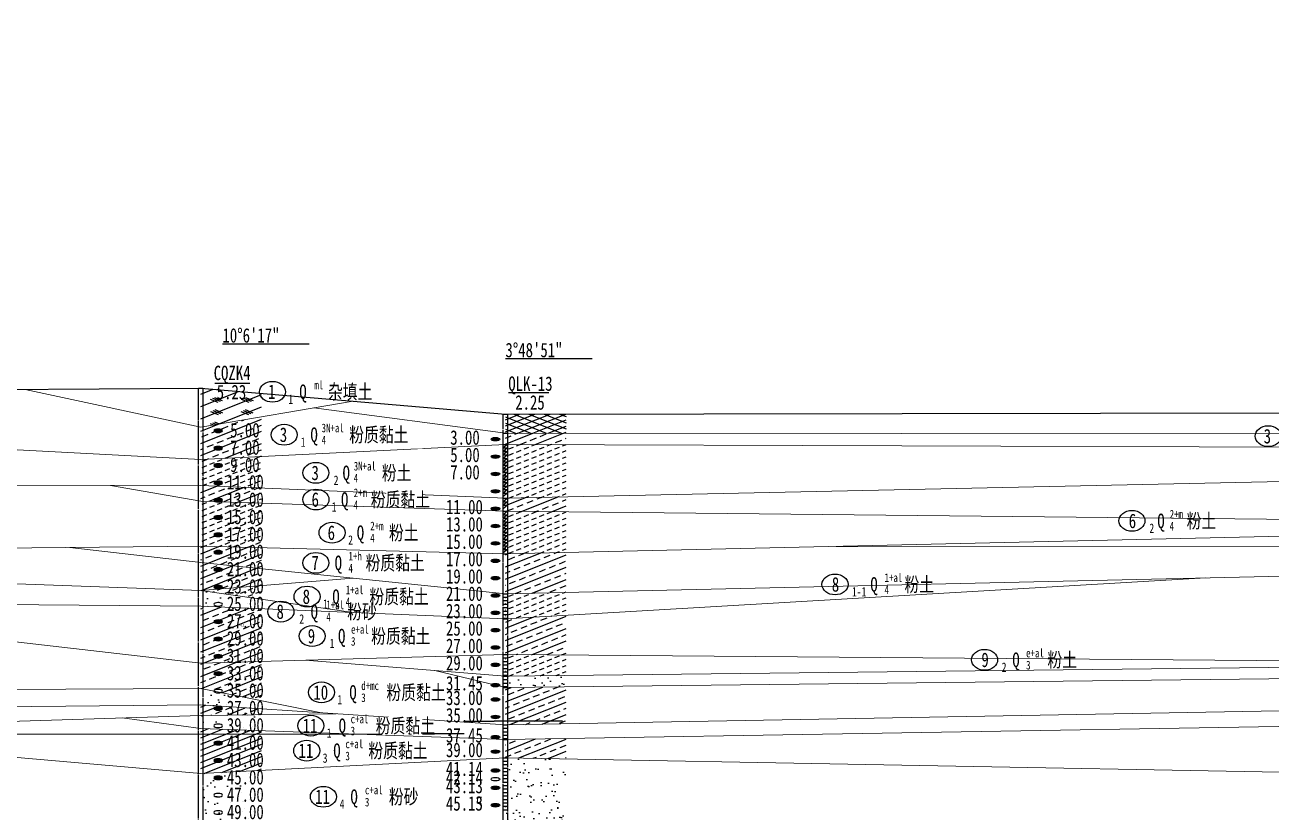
# Model space of a CAD drawing. Header units: millimetres. Extents: x 946 to 3601, y 223 to 2569.
# Drawn here: x 1542.5 to 1686.1, y 289.8 to 380.6 of the extents above; entities that cross this region are included whole.
import ezdxf

# ---------------------------------------------------------------- set-up
doc = ezdxf.new("R2010")
doc.units = ezdxf.units.MM
doc.linetypes.add('sx', pattern=[10, 5, 0, 5, 0])
for name, color, linetype in [('dz-temp', 4, 'Continuous'), ('GiCAD_PouMian', 7, 'Continuous'), ('GICAD_QUYANG', 7, 'Continuous'), ('地形线', 7, 'Continuous'), ('地质-地层符号', 3, 'Continuous'), ('地质-地面线', 7, 'Continuous'), ('地质-填充花纹', 8, 'Continuous'), ('地质-标贯', 7, 'Continuous'), ('地质-钻孔', 7, 'Continuous')]:
    doc.layers.add(name, color=color, linetype=linetype)
doc.layers.add('地质-地层线', color=7, linetype='Continuous', lineweight=15)
doc.styles.add('地层编号', font='', dxfattribs={"width": 0.7, "height": 3})
doc.styles.add('岩土名称', font='', dxfattribs={"width": 0.7, "height": 3})
doc.styles.add('时代', font='', dxfattribs={"width": 0.7, "height": 3})
doc.styles.add('标贯动探', font='', dxfattribs={"width": 0.7, "height": 1.5})
doc.styles.get('地层编号').set_extended_font_data('仿宋_GB2312')
doc.styles.get('岩土名称').set_extended_font_data('仿宋_GB2312')
doc.styles.get('时代').set_extended_font_data('仿宋_GB2312')
doc.styles.get('标贯动探').set_extended_font_data('仿宋_GB2312')
pattern_1 = [(17.062863, (207.05897, -62.8771), (2.79036967, 1.24889985), [-5.9751498, 0, -4.4813624, 0, -4.4813624, 0]), (3.01447, (207.059, -62.8771), (7.2145321, 1.8094251), [-2.978456, 0, -7.7439854, 0, -1.7870735, 0]), (345.96657, (201.6935, -62.8771), (11.0733864, -1.5019982), [-1.573447, 0, -6.293788, 0, -7.3427527, 0]), (17.06286, (207.059, -62.877), (-2.941879, 3.021541), [-3.983433, 0, -4.979292, 0, -4.481362, 0]), (3.01447, (207.059, -62.877), (4.858372, 4.093388), [-3.574147, 0, -5.361221, 0, -1.787074, 0]), (345.7037, (201.6935, -62.877), (5.2409553, 1.250378), [-2.088827, 0, -6.788688, 0, -10.444135, 0]), (339.87047, (201.6935, -62.877), (6.9800505, 1.196567), [-0.942291, 0, -3.769163, 0, -3.769163, 0]), (17.06286, (207.059, -62.8771), (6.5425438, 3.7545058), [-1.4937875, 0, -1.4937875, 0, -4.4813624, 0]), (3.01447, (207.059, -62.877), (2.716851, 3.980613), [-3.574147, 0, -7.743985, 0, -1.787074, 0]), (345.7037, (201.6935, -62.877), (15.682466, 1.374167), [-6.266481, 0, -2.611034, 0, -2.611034, 0]), (339.8705, (201.6935, -62.877), (230427.237503, -84451.983463), [-1.187286, 0, -9.894053, 0, -0.94229, 0])]
pattern_2 = [(21.80141, (207.059, -62.8771), (-1.7677652, 0.7071061), []), (21.80141, (208.809, -62.8771), (-1.7677652, 0.7071061), [0.7615765, -0.4759851])]
pattern_3 = [(21.80141, (207.059, -62.8771), (-0.88388348, 0.3535534), [0.571183, -0.38078866])]

# ---------------------------------------------------------------- blocks, each defined once
blk = doc.blocks.new('WipeoutBlock')
at = {"color": 7}
blk.add_wipeout([(0, 0), (0, 1), (1, 1), (1, 0)], dxfattribs=at)
blk = doc.blocks.new('gkqy_yuan.dwg不标1')
at = {"layer": 'GiCAD_PouMian'}
h = blk.add_hatch(color=7, dxfattribs=at)
edge = h.paths.add_edge_path()
edge.add_arc((0, 0), 1, 0, 360)
at = {"layer": 'GICAD_QUYANG', "color": 7}
blk.add_circle((0, 0), 1, dxfattribs=at)
blk = doc.blocks.new('gkqy_rao.dwg不标1')
at = {"layer": 'GICAD_QUYANG', "color": 7}
blk.add_circle((0, 0), 1, dxfattribs=at)

msp = doc.modelspace()

# ---------------------------------------------------------------- hatches: boundary and pattern name
for points in [[(1573.13, 343.75), (1573.13, 343.86), (1575.33, 343.75)], [(1605.73, 342.06), (1605.73, 342.17), (1607.94, 342.06)]]:
    msp.add_hatch(color=7).paths.add_polyline_path(points)
at = {"layer": '地质-填充花纹', "linetype": 'Continuous'}
h = msp.add_hatch(dxfattribs=at)
h.set_pattern_fill('GKZTT', color=256, scale=0.25, style=0, pattern_type=2)
h.set_pattern_definition([(21.80141, (207.059, -62.8771), (-1.767767, 0.7071068), []), (158.1986, (207.684, -62.977), (-3.535534, -1.4142136), [0.9519716, -2.855915]), (158.1986, (207.434, -63.077), (-3.535534, -1.4142136), [0.9519716, -2.855915]), (158.1986, (207.184, -63.177), (-3.535534, -1.4142136), [0.9519716, -2.855915]), (158.1986, (211.184, -62.977), (-3.535534, -1.4142136), [0.9519716, -2.855915]), (158.1986, (210.934, -63.077), (-3.535534, -1.4142136), [0.9519716, -2.855915]), (158.1986, (210.684, -63.177), (-3.535534, -1.4142136), [0.9519716, -2.855915])])
h.paths.add_polyline_path([(1569.79, 338.1), (1569.79, 335.39), (1562.79, 334.19), (1562.79, 338.69)])
h = msp.add_hatch(dxfattribs=at)
h.set_pattern_fill('GLYNT', color=256, scale=0.25, style=0, pattern_type=2)
h.set_pattern_definition(pattern_2)
h.paths.add_polyline_path([(1569.79, 330.83), (1562.79, 330.49), (1562.79, 334.19), (1569.79, 335.39)])
h = msp.add_hatch(dxfattribs=at)
h.set_pattern_fill('GKSTT', color=256, scale=0.25, style=0, pattern_type=2)
h.set_pattern_definition([(21.80141, (207.059, -62.8771), (-0.88388348, 0.3535534), []), (158.19859, (207.059, -62.8771), (-0.88388348, -0.3535534), [])])
h.paths.add_polyline_path([(1604.89, 333.5), (1597.89, 333.51), (1597.89, 335.71), (1604.89, 335.72)])
h = msp.add_hatch(dxfattribs=at)
h.set_pattern_fill('GLYNT', color=256, scale=0.25, style=0, pattern_type=2)
h.set_pattern_definition(pattern_2)
h.paths.add_polyline_path([(1604.89, 333.5), (1604.89, 332.18), (1597.89, 332.21), (1597.89, 333.51)])
h = msp.add_hatch(dxfattribs=at)
h.set_pattern_fill('GKFT', color=256, scale=0.25, style=0, pattern_type=2)
h.set_pattern_definition(pattern_3)
h.paths.add_polyline_path([(1604.89, 332.18), (1604.89, 326.16), (1597.89, 326.01), (1597.89, 332.21)])
h = msp.add_hatch(dxfattribs=at)
h.set_pattern_fill('GKFT', color=256, scale=0.25, style=0, pattern_type=2)
h.set_pattern_definition(pattern_3)
h.paths.add_polyline_path([(1569.79, 327.2), (1562.79, 327.49), (1562.79, 330.49), (1569.79, 330.83)])
h = msp.add_hatch(dxfattribs=at)
h.set_pattern_fill('GLYNT', color=256, scale=0.25, style=0, pattern_type=2)
h.set_pattern_definition(pattern_2)
h.paths.add_polyline_path([(1569.79, 327.2), (1569.79, 325.46), (1562.79, 325.69), (1562.79, 327.49)])
h = msp.add_hatch(dxfattribs=at)
h.set_pattern_fill('GLYNT', color=256, scale=0.25, style=0, pattern_type=2)
h.set_pattern_definition(pattern_2)
h.paths.add_polyline_path([(1604.89, 324.44), (1597.89, 324.51), (1597.89, 326.01), (1604.89, 326.16)])
h = msp.add_hatch(dxfattribs=at)
h.set_pattern_fill('GKFT', color=256, scale=0.25, style=0, pattern_type=2)
h.set_pattern_definition(pattern_3)
h.paths.add_polyline_path([(1569.79, 325.46), (1569.79, 320.32), (1562.79, 320.49), (1562.79, 325.69)])
h = msp.add_hatch(dxfattribs=at)
h.set_pattern_fill('GKFT', color=256, scale=0.25, style=0, pattern_type=2)
h.set_pattern_definition(pattern_3)
h.paths.add_polyline_path([(1604.89, 324.44), (1604.89, 319.77), (1597.89, 319.61), (1597.89, 324.51)])
h = msp.add_hatch(dxfattribs=at)
h.set_pattern_fill('GLYNT', color=256, scale=0.25, style=0, pattern_type=2)
h.set_pattern_definition(pattern_2)
h.paths.add_polyline_path([(1569.79, 320.32), (1569.79, 317.88), (1562.79, 318.59), (1562.79, 320.49)])
h = msp.add_hatch(dxfattribs=at)
h.set_pattern_fill('GLYNT', color=256, scale=0.25, style=0, pattern_type=2)
h.set_pattern_definition(pattern_2)
h.paths.add_polyline_path([(1604.89, 315.17), (1597.89, 315.01), (1597.89, 319.61), (1604.89, 319.77)])
h = msp.add_hatch(dxfattribs=at)
h.set_pattern_fill('GLYNT', color=256, scale=0.25, style=0, pattern_type=2)
h.set_pattern_definition(pattern_2)
h.paths.add_polyline_path([(1569.79, 317.88), (1569.79, 315.95), (1562.79, 315.39), (1562.79, 318.59)])
h = msp.add_hatch(dxfattribs=at)
h.set_pattern_fill('GKFT', color=256, scale=0.25, style=0, pattern_type=2)
h.set_pattern_definition(pattern_3)
h.paths.add_polyline_path([(1569.79, 314.38), (1562.79, 315.39), (1569.79, 315.95)])
h = msp.add_hatch(dxfattribs=at)
h.set_pattern_fill('GLXS', color=256, scale=0.25, style=0, pattern_type=2)
h.set_pattern_definition(pattern_1)
h.paths.add_polyline_path([(1569.79, 314.38), (1569.79, 313.3), (1562.79, 313.59), (1562.79, 315.39)])
h = msp.add_hatch(dxfattribs=at)
h.set_pattern_fill('GKFT', color=256, scale=0.25, style=0, pattern_type=2)
h.set_pattern_definition(pattern_3)
h.paths.add_polyline_path([(1604.89, 312.52), (1597.89, 312.11), (1597.89, 315.01), (1604.89, 315.17)])
h = msp.add_hatch(dxfattribs=at)
h.set_pattern_fill('GLYNT', color=256, scale=0.25, style=0, pattern_type=2)
h.set_pattern_definition(pattern_2)
h.paths.add_polyline_path([(1569.79, 313.3), (1569.79, 307.2), (1562.79, 306.99), (1562.79, 313.59)])
h = msp.add_hatch(dxfattribs=at)
h.set_pattern_fill('GLYNT', color=256, scale=0.25, style=0, pattern_type=2)
h.set_pattern_definition(pattern_2)
h.paths.add_polyline_path([(1604.89, 307.95), (1597.89, 308.01), (1597.89, 312.11), (1604.89, 312.52)])
h = msp.add_hatch(dxfattribs=at)
h.set_pattern_fill('GKFT', color=256, scale=0.25, style=0, pattern_type=2)
h.set_pattern_definition(pattern_3)
h.paths.add_polyline_path([(1604.89, 307.95), (1604.89, 305.59), (1597.89, 305.51), (1597.89, 308.01)])
h = msp.add_hatch(dxfattribs=at)
h.set_pattern_fill('GLYNT', color=256, scale=0.25, style=0, pattern_type=2)
h.set_pattern_definition(pattern_2)
h.paths.add_polyline_path([(1569.79, 302.68), (1562.79, 304.09), (1562.79, 306.99), (1569.79, 307.2)])
h = msp.add_hatch(dxfattribs=at)
h.set_pattern_fill('GLXS', color=256, scale=0.25, style=0, pattern_type=2)
h.set_pattern_definition(pattern_1)
h.paths.add_polyline_path([(1604.89, 304.29), (1597.89, 304.21), (1597.89, 305.51), (1604.89, 305.59)])
h = msp.add_hatch(dxfattribs=at)
h.set_pattern_fill('GLXS', color=256, scale=0.25, style=0, pattern_type=2)
h.set_pattern_definition(pattern_1)
h.paths.add_polyline_path([(1569.79, 302.68), (1569.79, 301.74), (1562.79, 302.19), (1562.79, 304.09)])
h = msp.add_hatch(dxfattribs=at)
h.set_pattern_fill('GLYNT', color=256, scale=0.25, style=0, pattern_type=2)
h.set_pattern_definition(pattern_2)
h.paths.add_polyline_path([(1604.89, 300.03), (1597.89, 299.91), (1597.89, 304.21), (1604.89, 304.29)])
h = msp.add_hatch(dxfattribs=at)
h.set_pattern_fill('GLYNT', color=256, scale=0.25, style=0, pattern_type=2)
h.set_pattern_definition(pattern_2)
h.paths.add_polyline_path([(1569.79, 301.74), (1569.79, 301.08), (1562.79, 300.99), (1562.79, 302.19)])
h = msp.add_hatch(dxfattribs=at)
h.set_pattern_fill('GLXS', color=256, scale=0.25, style=0, pattern_type=2)
h.set_pattern_definition(pattern_1)
h.paths.add_polyline_path([(1569.79, 299.24), (1562.79, 299.49), (1562.79, 300.99), (1569.79, 301.08)])
h = msp.add_hatch(dxfattribs=at)
h.set_pattern_fill('GKNXT', color=256, scale=0.25, style=0, pattern_type=2)
h.set_pattern_definition([(21.80141, (207.059, -62.8771), (-0.88388348, 0.3535534), [])])
h.paths.add_polyline_path([(1569.79, 299.24), (1569.79, 294.65), (1562.79, 294.29), (1562.79, 299.49)])
h = msp.add_hatch(dxfattribs=at)
h.set_pattern_fill('GLYNT', color=256, scale=0.25, style=0, pattern_type=2)
h.set_pattern_definition(pattern_2)
h.paths.add_polyline_path([(1604.89, 295.98), (1597.89, 296.11), (1597.89, 298.21), (1604.89, 298.33)])
h = msp.add_hatch(dxfattribs=at)
h.set_pattern_fill('GLXS', color=256, scale=0.25, style=0, pattern_type=2)
h.set_pattern_definition(pattern_1)
h.paths.add_polyline_path([(1604.89, 295.98), (1604.89, 288.03), (1597.89, 288.01), (1597.89, 296.11)])
h = msp.add_hatch(dxfattribs=at)
h.set_pattern_fill('GLXS', color=256, scale=0.25, style=0, pattern_type=2)
h.set_pattern_definition(pattern_1)
h.paths.add_polyline_path([(1569.79, 287.92), (1562.79, 287.89), (1562.79, 294.29), (1569.79, 294.65)])

# ---------------------------------------------------------------- linework, layer by layer
at = {"layer": 'dz-temp', "color": 7, "linetype": 'Continuous'}
for p, q in [((1593.15, 300.31), (1596.6, 300.34)), ((1394.9, 298.59), (1589.7, 298.88))]:
    msp.add_line(p, q, dxfattribs=at)
at = {"layer": 'dz-temp', "color": 7}
for p, q in [((1604.45, 300.34), (1596.6, 300.34)), ((1593.15, 298.88), (1589.7, 298.88))]:
    msp.add_line(p, q, dxfattribs=at)
at = {"layer": '地形线', "color": 7}
for p, q in [((1575.28, 343.75), (1565.28, 343.75)), ((1607.89, 342.06), (1597.89, 342.06))]:
    msp.add_line(p, q, dxfattribs=at)
at = {"layer": '地质-地层符号', "color": 7, "linetype": 'Continuous'}
for centre in [(1571.05, 338.28), (1572.4, 333.33), (1685.79, 333.17), (1576.05, 328.94), (1576.06, 325.86), (1670.09, 323.41), (1577.91, 322.04), (1576.05, 318.56), (1635.87, 316.08), (1575.03, 314.68), (1572.02, 312.95), (1575.62, 310.13), (1653.11, 307.39), (1576.7, 303.64), (1575.47, 299.8), (1574.99, 296.92), (1576.91, 291.61)]:
    msp.add_ellipse(centre, major_axis=(-1.5, 0), ratio=0.8, dxfattribs=at)
at = {"layer": '地质-地层线', "color": 7}
for p, q in [((1542.54, 338.55), (1562.79, 334.19)), ((1562.79, 334.19), (1580.34, 337.2)), ((1575.83, 336.43), (1597.89, 333.51)), ((1597.89, 333.51), (1792.69, 333.31)), ((1522.29, 332.61), (1562.79, 330.49)), ((1562.79, 330.49), (1597.89, 332.21)), ((1597.89, 332.21), (1792.69, 331.51)), ((1597.89, 326.01), (1792.69, 330.21)), ((1522.29, 327.51), (1562.79, 327.49)), ((1552.37, 327.5), (1562.79, 325.69)), ((1562.79, 327.49), (1597.89, 326.01)), ((1562.79, 325.69), (1597.89, 324.51)), ((1597.89, 324.51), (1747.03, 322.98)), ((1597.89, 319.61), (1792.69, 324.01)), ((1522.29, 320.11), (1562.79, 320.49)), ((1547.7, 320.35), (1562.79, 318.59)), ((1562.79, 320.49), (1597.89, 319.61)), ((1636, 320.47), (1792.69, 320.31)), ((1597.89, 315.01), (1792.69, 319.41)), ((1562.79, 318.59), (1597.89, 315.01)), ((1522.29, 316.81), (1562.79, 315.39)), ((1562.79, 315.39), (1580.34, 316.8)), ((1597.89, 312.11), (1678.59, 316.83)), ((1562.79, 315.39), (1580.34, 312.85)), ((1522.29, 313.91), (1562.79, 313.59)), ((1562.79, 313.59), (1597.89, 312.11)), ((1522.29, 311.71), (1562.79, 306.99)), ((1562.79, 306.99), (1597.89, 308.01)), ((1574.8, 307.34), (1597.89, 305.51)), ((1597.89, 308.01), (1792.69, 306.41)), ((1589.74, 306.15), (1597.89, 304.21)), ((1597.89, 305.51), (1726.05, 306.95)), ((1597.89, 304.21), (1792.69, 306.41)), ((1522.29, 303.91), (1562.79, 304.09)), ((1562.79, 304.09), (1576.68, 301.29)), ((1597.89, 299.91), (1792.69, 303.41)), ((1522.29, 301.81), (1562.79, 302.19)), ((1562.79, 302.19), (1597.89, 299.91)), ((1522.29, 299.71), (1562.79, 300.99)), ((1553.72, 300.71), (1562.79, 299.49)), ((1562.79, 300.99), (1578.39, 301.18)), ((1597.89, 298.21), (1792.69, 301.51)), ((1562.79, 299.49), (1597.89, 298.21)), ((1522.29, 297.81), (1562.79, 294.29)), ((1562.79, 294.29), (1597.89, 296.11)), ((1597.89, 296.11), (1792.69, 292.51))]:
    msp.add_line(p, q, dxfattribs=at)
at = {"layer": '地质-地面线', "color": 7, "linetype": 'Continuous'}
for p, q in [((1522.29, 338.41), (1562.79, 338.69)), ((1597.89, 335.71), (1792.69, 336.01))]:
    msp.add_line(p, q, dxfattribs=at)
at = {"layer": '地质-钻孔', "color": 7, "linetype": 'Continuous'}
for p, q in [((1564.41, 339.27), (1568.43, 339.27)), ((1598.25, 338.19), (1602.88, 338.19)), ((1597.64, 335.71), (1598.14, 335.71)), ((1597.64, 333.51), (1598.14, 333.51)), ((1597.64, 333.51), (1598.14, 333.51)), ((1597.64, 332.21), (1598.14, 332.21)), ((1597.64, 332.21), (1598.14, 332.21)), ((1597.64, 332.21), (1598.14, 332.21)), ((1598.14, 332.21), (1597.64, 331.81)), ((1597.64, 331.81), (1598.14, 331.81)), ((1598.14, 331.81), (1597.64, 331.41)), ((1598.14, 332.21), (1598.14, 332.21)), ((1598.14, 331.81), (1598.14, 331.81)), ((1597.64, 331.41), (1598.14, 331.41)), ((1598.14, 331.41), (1597.64, 331.01)), ((1597.64, 331.01), (1598.14, 331.01)), ((1598.14, 331.01), (1597.64, 330.61)), ((1597.64, 330.61), (1598.14, 330.61)), ((1598.14, 330.61), (1597.64, 330.21)), ((1598.14, 331.41), (1598.14, 331.41)), ((1598.14, 331.01), (1598.14, 331.01)), ((1598.14, 330.61), (1598.14, 330.61)), ((1597.64, 330.21), (1598.14, 330.21)), ((1598.14, 330.21), (1597.64, 329.81)), ((1597.64, 329.81), (1598.14, 329.81)), ((1598.14, 329.81), (1597.64, 329.41)), ((1597.64, 329.41), (1598.14, 329.41)), ((1598.14, 329.41), (1597.64, 329.01)), ((1597.64, 329.01), (1598.14, 329.01)), ((1598.14, 329.01), (1597.64, 328.61)), ((1598.14, 330.21), (1598.14, 330.21)), ((1598.14, 329.81), (1598.14, 329.81)), ((1598.14, 329.41), (1598.14, 329.41)), ((1598.14, 329.01), (1598.14, 329.01)), ((1597.64, 328.61), (1598.14, 328.61)), ((1598.14, 328.61), (1597.64, 328.21)), ((1597.64, 328.21), (1598.14, 328.21)), ((1598.14, 328.21), (1597.64, 327.81)), ((1597.64, 327.81), (1598.14, 327.81)), ((1598.14, 327.81), (1597.64, 327.41)), ((1598.14, 328.61), (1598.14, 328.61)), ((1598.14, 328.21), (1598.14, 328.21)), ((1598.14, 327.81), (1598.14, 327.81)), ((1597.64, 327.41), (1598.14, 327.41)), ((1598.14, 327.41), (1597.64, 327.01)), ((1597.64, 327.01), (1598.14, 327.01)), ((1598.14, 327.01), (1597.64, 326.61)), ((1597.64, 326.61), (1598.14, 326.61)), ((1598.14, 326.61), (1597.64, 326.21)), ((1597.64, 326.01), (1598.14, 326.01)), ((1597.64, 326.01), (1598.14, 326.01)), ((1598.14, 326.01), (1597.64, 325.61)), ((1597.64, 326.01), (1598.14, 326.01)), ((1598.14, 327.41), (1598.14, 327.41)), ((1598.14, 327.01), (1598.14, 327.01)), ((1598.14, 326.61), (1598.14, 326.61)), ((1598.14, 326.01), (1598.14, 326.01)), ((1597.64, 325.61), (1598.14, 325.61)), ((1598.14, 325.61), (1597.64, 325.21)), ((1597.64, 325.21), (1598.14, 325.21)), ((1598.14, 325.21), (1597.64, 324.81)), ((1598.14, 325.61), (1598.14, 325.61)), ((1598.14, 325.21), (1598.14, 325.21)), ((1597.64, 324.51), (1598.14, 324.51)), ((1597.64, 324.51), (1598.14, 324.51)), ((1597.64, 324.51), (1598.14, 324.51)), ((1598.14, 324.51), (1597.64, 324.11)), ((1597.64, 324.11), (1598.14, 324.11)), ((1598.14, 324.11), (1597.64, 323.71)), ((1597.64, 323.71), (1598.14, 323.71)), ((1598.14, 323.71), (1597.64, 323.31)), ((1597.64, 323.31), (1598.14, 323.31)), ((1598.14, 323.31), (1597.64, 322.91)), ((1598.14, 324.51), (1598.14, 324.51)), ((1598.14, 324.11), (1598.14, 324.11)), ((1598.14, 323.71), (1598.14, 323.71)), ((1598.14, 323.31), (1598.14, 323.31)), ((1597.64, 322.91), (1598.14, 322.91)), ((1598.14, 322.91), (1597.64, 322.51)), ((1597.64, 322.51), (1598.14, 322.51)), ((1598.14, 322.51), (1597.64, 322.11)), ((1597.64, 322.11), (1598.14, 322.11)), ((1598.14, 322.91), (1598.14, 322.91)), ((1598.14, 322.51), (1598.14, 322.51)), ((1598.14, 322.11), (1598.14, 322.11)), ((1597.64, 319.61), (1598.14, 319.61)), ((1597.64, 319.61), (1598.14, 319.61)), ((1597.64, 315.01), (1598.14, 315.01)), ((1597.64, 315.01), (1598.14, 315.01)), ((1597.64, 315.01), (1598.14, 315.01)), ((1597.64, 314.61), (1598.14, 314.61)), ((1597.64, 314.21), (1598.14, 314.21)), ((1597.64, 313.81), (1598.14, 313.81)), ((1597.64, 313.41), (1598.14, 313.41)), ((1597.64, 313.01), (1598.14, 313.01)), ((1597.64, 312.61), (1598.14, 312.61)), ((1597.64, 312.21), (1598.14, 312.21)), ((1597.64, 312.11), (1598.14, 312.11)), ((1597.64, 312.11), (1598.14, 312.11)), ((1597.64, 306.41), (1598.14, 306.41)), ((1597.64, 306.01), (1598.14, 306.01)), ((1597.64, 305.61), (1598.14, 305.61)), ((1597.64, 305.51), (1598.14, 305.51)), ((1597.64, 305.51), (1598.14, 305.51)), ((1597.64, 305.51), (1598.14, 305.51)), ((1597.64, 305.11), (1598.14, 305.11)), ((1597.64, 304.71), (1598.14, 304.71)), ((1597.64, 304.31), (1598.14, 304.31)), ((1597.64, 304.21), (1598.14, 304.21)), ((1597.64, 304.21), (1598.14, 304.21)), ((1597.64, 299.91), (1598.14, 299.91)), ((1597.64, 299.91), (1598.14, 299.91)), ((1597.64, 299.91), (1598.14, 299.91)), ((1597.64, 299.51), (1598.14, 299.51)), ((1597.64, 299.11), (1598.14, 299.11)), ((1597.64, 298.71), (1598.14, 298.71)), ((1597.64, 298.31), (1598.14, 298.31)), ((1597.64, 298.21), (1598.14, 298.21)), ((1597.64, 298.21), (1598.14, 298.21)), ((1597.64, 296.11), (1598.14, 296.11)), ((1597.64, 296.11), (1598.14, 296.11)), ((1597.64, 296.11), (1598.14, 296.11)), ((1597.64, 295.71), (1598.14, 295.71)), ((1597.64, 295.31), (1598.14, 295.31)), ((1597.64, 294.91), (1598.14, 294.91)), ((1597.64, 294.51), (1598.14, 294.51)), ((1597.64, 294.11), (1598.14, 294.11)), ((1597.64, 293.71), (1598.14, 293.71)), ((1597.64, 293.31), (1598.14, 293.31)), ((1597.64, 292.91), (1598.14, 292.91)), ((1597.64, 292.51), (1598.14, 292.51)), ((1597.64, 292.11), (1598.14, 292.11)), ((1597.64, 291.71), (1598.14, 291.71)), ((1597.64, 291.31), (1598.14, 291.31)), ((1597.64, 290.91), (1598.14, 290.91)), ((1597.64, 290.51), (1598.14, 290.51)), ((1597.64, 290.11), (1598.14, 290.11))]:
    msp.add_line(p, q, dxfattribs=at)
at = {"layer": '地质-钻孔', "color": 7, "linetype": 'sx'}
for p, q in [((1562.54, 338.69), (1563.04, 338.69)), ((1562.54, 268.69), (1562.54, 338.69)), ((1563.04, 338.69), (1563.04, 268.69)), ((1597.64, 335.71), (1598.14, 335.71))]:
    msp.add_line(p, q, dxfattribs=at)

# ---------------------------------------------------------------- block references
at = {"linetype": 'Continuous'}
for p, xscale, yscale in [((1542.6, 379.64), 2.421340504414457, 0.9184864864864996), ((1594.06, 364.39), 1.289729711171685, 0.3654054054053904), ((1584.18, 363.74), 2.621621580381725, 0.4605405405405509), ((1597.83, 363.95), 3.227026975477156, 0.5556756756756659), ((1606.78, 363.85), 2.621621580381725, 0.4605405405405509), ((1584.18, 361.74), 2.621621580381725, 0.4605405405405509), ((1594.06, 362.39), 1.289729711171685, 0.3654054054053904), ((1600.96, 362.85), 1.289729711171685, 0.3654054054053904), ((1606.78, 361.85), 2.621621580381725, 0.4605405405405509), ((1594.06, 360.39), 1.289729711171685, 0.3589189189189074), ((1600.96, 360.85), 1.289729711171685, 0.3654054054053904), ((1584.18, 359.74), 2.621621580381725, 0.4605405405405509), ((1600.96, 358.85), 1.289729711171685, 0.3654054054053904), ((1606.78, 359.85), 2.621621580381725, 0.4605405405405509), ((1584.18, 357.74), 2.621621580381725, 0.4605405405405509), ((1594.06, 358.39), 1.289729711171685, 0.3654054054053904), ((1606.78, 357.85), 2.621621580381725, 0.4605405405405509), ((1584.18, 355.74), 2.621621580381725, 0.4605405405405509), ((1594.06, 356.39), 1.289729711171685, 0.3654054054053904), ((1600.96, 356.85), 1.289729711171685, 0.3654054054053904), ((1594.06, 354.39), 1.289729711171685, 0.3654054054053904), ((1600.96, 354.85), 1.289729711171685, 0.3589189189189074), ((1606.78, 355.45), 2.621621580381725, 0.4518918918918917), ((1584.18, 353.74), 2.621621580381725, 0.4605405405405509), ((1596.55, 353.2), 1.064864864864785, 0.544864864864876), ((1600.96, 353.05), 1.289729711171685, 0.3654054054053904), ((1606.78, 353.85), 2.621621580381725, 0.4605405405405509), ((1594.06, 352.39), 1.289729711171685, 0.3654054054053904), ((1606.78, 351.85), 2.621621580381725, 0.4605405405405509), ((1594.06, 350.39), 1.289729711171685, 0.3654054054053904), ((1600.96, 350.85), 1.289729711171685, 0.3654054054053904), ((1584.18, 349.74), 2.621621580381725, 0.4605405405405509), ((1600.96, 348.85), 1.289729711171685, 0.3589189189189074), ((1606.78, 349.45), 2.621621580381725, 0.4518918918918917), ((1584.18, 347.74), 2.621621580381725, 0.4605405405405509), ((1594.06, 348.39), 1.289729711171685, 0.3589189189189074), ((1606.78, 347.45), 2.621621580381725, 0.4605405405405509), ((1584.18, 345.74), 2.621621580381725, 0.4605405405405509), ((1594.06, 346.39), 1.289729711171685, 0.3654054054053904), ((1600.96, 346.85), 1.289729711171685, 0.3654054054053904), ((1606.78, 345.85), 2.621621580381725, 0.4605405405405509), ((1591.08, 344.8), 2.621621580381725, 0.4518918918918917), ((1584.18, 343.74), 2.621621580381725, 0.4605405405405509), ((1606.78, 343.45), 2.621621580381725, 0.4518918918918917), ((1587.1, 341.74, 0), 1.200000009999894, 0.4800000039999577), ((1594.06, 342.39), 1.289729711171685, 0.3589189189189074), ((1600.96, 340.9), 1.289729711171685, 0.3654054054053904), ((1584.18, 322.34), 2.621621580381725, 0.4605405405405509), ((1584.18, 310.34), 2.621621580381725, 0.4605405405405509)]:
    msp.add_blockref('WipeoutBlock', p, dxfattribs=dict(at, xscale=xscale, yscale=yscale))
at = {"color": 7, "linetype": 'Continuous', "yscale": 0.2}
for name, p, xscale in [('gkqy_yuan.dwg不标1', (1564.79, 333.79), -0.4999999999999998), ('gkqy_yuan.dwg不标1', (1564.79, 331.79), -0.4999999999999998), ('gkqy_yuan.dwg不标1', (1596.73, 332.81), 0.5), ('gkqy_yuan.dwg不标1', (1596.73, 332.81), 0.5), ('gkqy_yuan.dwg不标1', (1596.73, 330.81), 0.5), ('gkqy_yuan.dwg不标1', (1596.73, 330.81), 0.5), ('gkqy_yuan.dwg不标1', (1564.79, 329.79), -0.4999999999999998), ('gkqy_yuan.dwg不标1', (1596.73, 328.81), 0.5), ('gkqy_yuan.dwg不标1', (1596.73, 328.81), 0.5), ('gkqy_yuan.dwg不标1', (1564.79, 327.79), -0.4999999999999998), ('gkqy_yuan.dwg不标1', (1564.79, 325.79), -0.4999999999999998), ('gkqy_yuan.dwg不标1', (1596.73, 326.81), 0.5), ('gkqy_yuan.dwg不标1', (1596.73, 326.81), 0.5), ('gkqy_yuan.dwg不标1', (1596.73, 324.81), 0.5), ('gkqy_yuan.dwg不标1', (1596.73, 324.81), 0.5), ('gkqy_yuan.dwg不标1', (1564.79, 323.79), -0.4999999999999998), ('gkqy_yuan.dwg不标1', (1564.79, 321.79), -0.4999999999999998), ('gkqy_yuan.dwg不标1', (1596.73, 322.81), 0.5), ('gkqy_yuan.dwg不标1', (1596.73, 322.81), 0.5), ('gkqy_yuan.dwg不标1', (1564.79, 319.79), -0.4999999999999998), ('gkqy_yuan.dwg不标1', (1596.73, 318.81), 0.5), ('gkqy_yuan.dwg不标1', (1596.73, 318.81), 0.5), ('gkqy_yuan.dwg不标1', (1564.79, 317.79), -0.4999999999999998), ('gkqy_yuan.dwg不标1', (1564.79, 315.79), -0.4999999999999998), ('gkqy_yuan.dwg不标1', (1596.73, 316.81), 0.5), ('gkqy_yuan.dwg不标1', (1596.73, 316.81), 0.5), ('gkqy_yuan.dwg不标1', (1596.73, 314.81), 0.5), ('gkqy_rao.dwg不标1', (1564.79, 313.79), -0.4999999999999998), ('gkqy_yuan.dwg不标1', (1564.79, 311.79), -0.4999999999999998), ('gkqy_yuan.dwg不标1', (1596.73, 312.81), 0.5), ('gkqy_yuan.dwg不标1', (1596.73, 310.81), 0.5), ('gkqy_yuan.dwg不标1', (1564.79, 309.79), -0.4999999999999998), ('gkqy_yuan.dwg不标1', (1596.73, 308.81), 0.5), ('gkqy_yuan.dwg不标1', (1564.79, 307.79), -0.4999999999999998), ('gkqy_yuan.dwg不标1', (1564.79, 305.79), -0.4999999999999998), ('gkqy_yuan.dwg不标1', (1596.73, 304.48), 0.5), ('gkqy_rao.dwg不标1', (1596.73, 304.48), 0.5), ('gkqy_rao.dwg不标1', (1564.79, 303.79), -0.4999999999999998), ('gkqy_yuan.dwg不标1', (1596.73, 302.81), 0.5), ('gkqy_yuan.dwg不标1', (1564.79, 301.79), -0.4999999999999998), ('gkqy_yuan.dwg不标1', (1596.73, 300.81), 0.5), ('gkqy_rao.dwg不标1', (1564.79, 299.79), -0.4999999999999998), ('gkqy_yuan.dwg不标1', (1564.79, 297.79), -0.4999999999999998), ('gkqy_rao.dwg不标1', (1596.73, 298.48), 0.5), ('gkqy_yuan.dwg不标1', (1596.73, 298.48), 0.5), ('gkqy_yuan.dwg不标1', (1564.79, 295.79), -0.4999999999999998), ('gkqy_yuan.dwg不标1', (1596.73, 296.81), 0.5), ('gkqy_yuan.dwg不标1', (1596.73, 294.64), 0.5), ('gkqy_yuan.dwg不标1', (1564.79, 293.79), -0.4999999999999998), ('gkqy_rao.dwg不标1', (1596.73, 293.64), 0.5), ('gkqy_rao.dwg不标1', (1564.79, 291.79), -0.4999999999999998), ('gkqy_rao.dwg不标1', (1596.73, 292.64), 0.5), ('gkqy_yuan.dwg不标1', (1596.73, 292.64), 0.5), ('gkqy_rao.dwg不标1', (1596.73, 290.64), 0.5), ('gkqy_yuan.dwg不标1', (1596.73, 290.63), 0.5), ('gkqy_rao.dwg不标1', (1564.79, 289.79), -0.4999999999999998)]:
    msp.add_blockref(name, p, dxfattribs=dict(at, xscale=xscale))

# ---------------------------------------------------------------- texts
at = {"layer": '地质-地层符号', "color": 7, "linetype": 'Continuous', "width": 0.75}
for s, height, style, p in [('10°6\'17"', 1.666, '岩土名称', (1565.28, 343.95)), ('3°48\'51"', 1.666, '岩土名称', (1597.89, 342.26)), ('CQZK4', 1.666, '岩土名称', (1564.27, 339.62)), ('5.23', 1.666, '岩土名称', (1564.62, 337.42)), ('1', 1.67, '地层编号', (1570.54, 337.45)), ('Q', 1.67, '时代', (1574.14, 337.45)), ('ml', 1, '时代', (1575.88, 338.56)), ('杂填土', 1.666, '岩土名称', (1577.45, 337.45)), ('QLK-13', 1.666, '岩土名称', (1598.22, 338.39)), ('1', 1.08, '地层编号', (1572.88, 336.89)), ('2.25', 1.666, '岩土名称', (1599.02, 336.22)), ('5.00', 1.666, '岩土名称', (1566.17, 333.03)), ('3N+al', 1, '时代', (1576.71, 333.61)), ('3', 1.67, '地层编号', (1571.89, 332.5)), ('Q', 1.67, '时代', (1575.42, 332.5)), ('4', 1, '时代', (1576.71, 332.22)), ('3.00', 1.666, '岩土名称', (1591.53, 332.18)), ('3.00', 1.666, '岩土名称', (1591.53, 332.18)), ('3', 1.67, '地层编号', (1685.27, 332.33)), ('7.00', 1.666, '岩土名称', (1566.17, 331.03)), ('1', 1.08, '地层编号', (1574.31, 331.94)), ('5.00', 1.666, '岩土名称', (1591.53, 330.18)), ('5.00', 1.666, '岩土名称', (1591.53, 330.18)), ('9.00', 1.666, '岩土名称', (1566.17, 329.03)), ('3', 1.67, '地层编号', (1575.54, 328.1)), ('Q', 1.67, '时代', (1579.12, 328.1)), ('3N+al', 1, '时代', (1580.41, 329.21)), ('7.00', 1.666, '岩土名称', (1591.53, 328.18)), ('7.00', 1.666, '岩土名称', (1591.53, 328.18)), ('11.00', 1.666, '岩土名称', (1565.79, 327.03)), ('2', 1.08, '地层编号', (1578.1, 327.55)), ('4', 1, '时代', (1580.41, 327.83)), ('13.00', 1.666, '岩土名称', (1565.79, 325.03)), ('6', 1.67, '地层编号', (1575.55, 325.03)), ('Q', 1.67, '时代', (1578.94, 325.03)), ('2+m', 1, '时代', (1580.41, 326.14)), ('15.00', 1.666, '岩土名称', (1565.79, 323.03)), ('1', 1.08, '地层编号', (1577.88, 324.48)), ('4', 1, '时代', (1580.41, 324.75)), ('11.00', 1.666, '岩土名称', (1591.04, 324.18)), ('11.00', 1.666, '岩土名称', (1591.04, 324.18)), ('2+m', 1, '时代', (1674.43, 323.68)), ('13.00', 1.666, '岩土名称', (1591.04, 322.18)), ('13.00', 1.666, '岩土名称', (1591.04, 322.18)), ('6', 1.67, '地层编号', (1669.72, 322.57)), ('Q', 1.67, '时代', (1673.01, 322.57)), ('4', 1, '时代', (1674.43, 322.29)), ('粉土', 1.666, '岩土名称', (1676.39, 322.57)), ('17.00', 1.666, '岩土名称', (1565.79, 321.03)), ('6', 1.67, '地层编号', (1577.4, 321.21)), ('2', 1.08, '地层编号', (1579.77, 320.66)), ('Q', 1.67, '时代', (1580.76, 321.21)), ('4', 1, '时代', (1582.31, 320.93)), ('15.00', 1.666, '岩土名称', (1591.04, 320.18)), ('15.00', 1.666, '岩土名称', (1591.04, 320.18)), ('2', 1.08, '地层编号', (1672.1, 322.02)), ('19.00', 1.666, '岩土名称', (1565.79, 319.03)), ('7', 1.67, '地层编号', (1575.54, 317.73)), ('Q', 1.67, '时代', (1578.21, 317.73)), ('1+h', 1, '时代', (1579.81, 318.84)), ('17.00', 1.666, '岩土名称', (1591.04, 318.18)), ('17.00', 1.666, '岩土名称', (1591.04, 318.18)), ('21.00', 1.666, '岩土名称', (1565.79, 317.03)), ('4', 1, '时代', (1579.81, 317.45)), ('19.00', 1.666, '岩土名称', (1591.04, 316.18)), ('19.00', 1.666, '岩土名称', (1591.04, 316.18)), ('1+al', 1, '时代', (1641.58, 316.36)), ('23.00', 1.666, '岩土名称', (1565.79, 315.03)), ('1+al', 1, '时代', (1579.49, 314.95)), ('8', 1.67, '地层编号', (1635.5, 315.25)), ('Q', 1.67, '时代', (1639.94, 315.25)), ('4', 1, '时代', (1641.58, 314.97)), ('粉土', 1.666, '岩土名称', (1643.88, 315.25)), ('25.00', 1.666, '岩土名称', (1565.79, 313.03)), ('8', 1.67, '地层编号', (1574.52, 313.84)), ('Q', 1.67, '时代', (1577.94, 313.84)), ('4', 1, '时代', (1579.49, 313.57)), ('21.00', 1.666, '岩土名称', (1591.04, 314.18)), ('1-1', 1.083, '地层编号', (1637.82, 314.69)), ('8', 1.67, '地层编号', (1571.51, 312.11)), ('Q', 1.67, '时代', (1575.44, 312.11)), ('1', 1.08, '地层编号', (1576.88, 313.29)), ('1+al', 1, '时代', (1577.25, 313.22)), ('23.00', 1.666, '岩土名称', (1591.04, 312.18)), ('27.00', 1.666, '岩土名称', (1565.79, 311.03)), ('2', 1.08, '地层编号', (1574.14, 311.56)), ('4', 1, '时代', (1577.25, 311.84)), ('25.00', 1.666, '岩土名称', (1591.04, 310.18)), ('29.00', 1.666, '岩土名称', (1565.79, 309.03)), ('9', 1.67, '地层编号', (1575.11, 309.29)), ('Q', 1.67, '时代', (1578.6, 309.29)), ('e+al', 1, '时代', (1580.1, 310.4)), ('1', 1.08, '地层编号', (1577.64, 308.74)), ('3', 1, '时代', (1580.1, 309.02)), ('27.00', 1.666, '岩土名称', (1591.04, 308.18)), ('31.00', 1.666, '岩土名称', (1565.79, 307.03)), ('29.00', 1.666, '岩土名称', (1591.04, 306.18)), ('9', 1.67, '地层编号', (1652.74, 306.56)), ('Q', 1.67, '时代', (1656.3, 306.56)), ('e+al', 1, '时代', (1657.89, 307.67)), ('粉土', 1.666, '岩土名称', (1660.35, 306.56)), ('33.00', 1.666, '岩土名称', (1565.79, 305.03)), ('2', 1.08, '地层编号', (1655.08, 306)), ('3', 1, '时代', (1657.89, 306.28)), ('35.00', 1.666, '岩土名称', (1565.79, 303.03)), ('10', 1.666, '地层编号', (1575.76, 302.8)), ('Q', 1.67, '时代', (1579.9, 302.8)), ('d+mc', 1, '时代', (1581.28, 303.91)), ('31.45', 1.666, '岩土名称', (1591.04, 303.86)), ('31.45', 1.666, '岩土名称', (1591.04, 303.86)), ('1', 1.08, '地层编号', (1578.53, 302.25)), ('3', 1, '时代', (1581.28, 302.53)), ('33.00', 1.666, '岩土名称', (1591.04, 302.18)), ('37.00', 1.666, '岩土名称', (1565.79, 301.03)), ('35.00', 1.666, '岩土名称', (1591.04, 300.18)), ('39.00', 1.666, '岩土名称', (1565.79, 299.03)), ('11', 1.666, '地层编号', (1574.53, 298.96)), ('Q', 1.67, '时代', (1578.67, 298.96)), ('c+al', 1, '时代', (1580.05, 300.07)), ('1', 1.08, '地层编号', (1577.3, 298.41)), ('3', 1, '时代', (1580.05, 298.69)), ('37.45', 1.666, '岩土名称', (1591.04, 297.86)), ('37.45', 1.666, '岩土名称', (1591.04, 297.86)), ('41.00', 1.666, '岩土名称', (1565.79, 297.03)), ('11', 1.666, '地层编号', (1574.05, 296.09)), ('Q', 1.67, '时代', (1578.05, 296.09)), ('c+al', 1, '时代', (1579.45, 297.2)), ('粉质黏土', 1.666, '岩土名称', (1582.1, 296.09)), ('39.00', 1.666, '岩土名称', (1591.04, 296.18)), ('43.00', 1.666, '岩土名称', (1565.79, 295.03)), ('3', 1.08, '地层编号', (1576.84, 295.53)), ('3', 1, '时代', (1579.45, 295.81)), ('45.00', 1.666, '岩土名称', (1565.79, 293.03)), ('41.14', 1.666, '岩土名称', (1591.04, 294.01)), ('42.14', 1.666, '岩土名称', (1591.04, 293.01)), ('43.13', 1.666, '岩土名称', (1591.04, 292.02)), ('43.13', 1.666, '岩土名称', (1591.04, 292.02)), ('47.00', 1.666, '岩土名称', (1565.79, 291.03)), ('11', 1.666, '地层编号', (1575.97, 290.78)), ('Q', 1.67, '时代', (1580.03, 290.78)), ('c+al', 1, '时代', (1581.7, 291.89)), ('粉砂', 1.666, '岩土名称', (1584.46, 290.78)), ('45.13', 1.666, '岩土名称', (1591.04, 290.02)), ('45.15', 1.666, '岩土名称', (1591.04, 290.01)), ('49.00', 1.666, '岩土名称', (1565.79, 289.03)), ('4', 1.08, '地层编号', (1578.79, 290.23)), ('3', 1, '时代', (1581.7, 290.5))]:
    msp.add_text(s, height=height, dxfattribs=dict(at, style=style)).set_placement(p)
at = {"layer": '地质-标贯', "color": 7, "linetype": 'Continuous', "style": '标贯动探', "width": 0.75}
msp.add_text('=11', height=0.3, dxfattribs=at).set_placement((1567.25, 311.24))

# ---------------------------------------------------------------- next in the draw order: block references
at = {"linetype": 'Continuous'}
for p, xscale, yscale in [((1545.28, 379.64), 6.011891792915958, 0.877837837837824), ((1587.1, 363.74, 0), 1.200000009999894, 0.4800000039999577), ((1590.93, 364.09), 3.227026975477156, 0.5556756756756659), ((1587.1, 361.74, 0), 1.200000009999894, 0.4800000039999577), ((1591.08, 362.8), 2.621621580381725, 0.4605405405405509), ((1597.83, 362.05), 3.227026975477156, 0.5556756756756659), ((1591.08, 361.2), 2.621621580381725, 0.4605405405405509), ((1602.85, 359.28), 3.827567547823446, 1.261189183291599), ((1587.1, 359.74, 0), 1.200000009999894, 0.4800000039999577), ((1591.08, 359.2), 2.621621580381725, 0.4605405405405509), ((1587.1, 357.74, 0), 1.200000009999894, 0.4800000039999577), ((1591.08, 357.2), 2.621621580381725, 0.4605405405405509), ((1587.1, 355.74, 0), 1.200000009999894, 0.4800000039999577), ((1591.08, 355.2), 2.621621580381725, 0.4605405405405509), ((1597.83, 354.95), 3.227026975477156, 0.5556756756756659), ((1606.78, 355.45), 2.621621580381725, 0.4518918918918917), ((1587.1, 353.74, 0), 1.200000009999894, 0.4800000039999577), ((1591.08, 352.8), 2.621621580381725, 0.4518918918918917), ((1597.83, 351.35), 3.227026975477156, 0.5556756756756659), ((1591.08, 351.2), 2.621621580381725, 0.4605405405405509), ((1587.1, 349.74, 0), 1.200000009999894, 0.4800000039999577), ((1591.08, 349.2), 2.621621580381725, 0.4605405405405509), ((1606.78, 349.45), 2.621621580381725, 0.4518918918918917), ((1587.1, 347.74, 0), 1.200000009999894, 0.4800000039999577), ((1591.08, 347.2), 2.621621580381725, 0.4605405405405509), ((1606.78, 347.45), 2.621621580381725, 0.4605405405405509), ((1587.1, 345.74, 0), 1.200000009999894, 0.4800000039999577), ((1602.85, 345.28), 3.827567547823446, 1.261189183291599), ((1591.08, 344.8), 2.621621580381725, 0.4518918918918917), ((1587.1, 343.74, 0), 1.200000009999894, 0.4800000039999577), ((1591.08, 343.2), 2.621621580381725, 0.4605405405405509), ((1606.78, 343.45), 2.621621580381725, 0.4518918918918917), ((1606.78, 341.45), 2.621621580381725, 0.4605405405405509), ((1584.18, 335.74), 2.621621580381725, 0.4605405405405509), ((1584.18, 333.74), 2.621621580381725, 0.4605405405405509), ((1584.18, 331.74), 2.621621580381725, 0.4605405405405509), ((1669.66, 330.61), 1.289729711171685, 0.3589189189189074), ((1584.18, 329.74), 2.621621580381725, 0.4605405405405509), ((1584.18, 327.74), 2.621621580381725, 0.4605405405405509), ((1584.18, 325.74), 2.621621580381725, 0.4605405405405509), ((1584.18, 324.34), 2.621621580381725, 0.4518918918918917), ((1587.1, 322.34, 0), 1.200000009999894, 0.4800000039999577), ((1584.18, 320.34), 2.621621580381725, 0.4605405405405509), ((1596.55, 320.55), 1.064864864864785, 0.544864864864876), ((1584.18, 317.74), 2.621621580381725, 0.4605405405405509), ((1605.53, 315.79), 6.011891792915958, 0.877837837837824), ((1587.1, 314.34, 0), 1.200000009999894, 0.4800000039999577), ((1587.1, 310.34, 0), 1.200000009999894, 0.4800000039999577), ((1584.18, 308.34), 2.621621580381725, 0.4605405405405509), ((1596.55, 307.3), 1.064864864864785, 0.544864864864876), ((1584.18, 304.34), 2.621621580381725, 0.4605405405405509), ((1584.18, 302.34), 2.621621580381725, 0.4605405405405509), ((1584.18, 300.34), 2.621621580381725, 0.4605405405405509), ((1583.69, 298.74), 3.105945896457979, 0.4605405405405509)]:
    msp.add_blockref('WipeoutBlock', p, dxfattribs=dict(at, xscale=xscale, yscale=yscale))

# ---------------------------------------------------------------- next in the draw order: linework, layer by layer
at = {"layer": '地质-地面线', "color": 7, "linetype": 'Continuous'}
msp.add_line((1562.79, 338.69), (1597.89, 335.71), dxfattribs=at)
at = {"layer": '地质-钻孔', "color": 7, "linetype": 'sx'}
for p, q in [((1597.64, 257.46), (1597.64, 335.71)), ((1598.14, 335.71), (1598.14, 257.46))]:
    msp.add_line(p, q, dxfattribs=at)
at = {"layer": '地质-钻孔', "color": 7, "linetype": 'Continuous'}
for p, q in [((1598.14, 322.11), (1597.64, 321.71)), ((1597.64, 321.71), (1598.14, 321.71)), ((1598.14, 321.71), (1597.64, 321.31)), ((1598.14, 321.71), (1598.14, 321.71)), ((1597.64, 321.31), (1598.14, 321.31)), ((1598.14, 321.31), (1597.64, 320.91)), ((1597.64, 320.91), (1598.14, 320.91)), ((1598.14, 320.91), (1597.64, 320.51)), ((1597.64, 320.51), (1598.14, 320.51)), ((1598.14, 320.51), (1597.64, 320.11)), ((1598.14, 321.31), (1598.14, 321.31)), ((1598.14, 320.91), (1598.14, 320.91)), ((1598.14, 320.51), (1598.14, 320.51)), ((1597.64, 320.11), (1598.14, 320.11)), ((1598.14, 320.11), (1597.64, 319.71)), ((1598.14, 320.11), (1598.14, 320.11)), ((1597.64, 308.01), (1598.14, 308.01)), ((1597.64, 308.01), (1598.14, 308.01)), ((1597.64, 308.01), (1598.14, 308.01)), ((1597.64, 307.61), (1598.14, 307.61)), ((1597.64, 307.21), (1598.14, 307.21)), ((1597.64, 306.81), (1598.14, 306.81))]:
    msp.add_line(p, q, dxfattribs=at)

# ---------------------------------------------------------------- next in the draw order: block references
at = {"linetype": 'Continuous'}
for p, xscale, yscale in [((1596.55, 363.06), 1.064864864864785, 0.544864864864876), ((1594, 362.8, 0), 1.200000009999894, 0.4800000039999577), ((1594, 361.2, 0), 1.200000009999894, 0.4800000039999577), ((1594, 359.2, 0), 1.200000009999894, 0.4800000039999577), ((1606.78, 359.47), 2.421340504414457, 0.9184864864864996), ((1594, 357.2, 0), 1.200000009999894, 0.4800000039999577), ((1594, 355.2, 0), 1.200000009999894, 0.4800000039999577), ((1602.85, 353.81), 3.827567547823446, 1.261189183291599), ((1594, 352.8, 0), 1.200000009999894, 0.4800000039999577), ((1584.18, 350.74), 2.621621580381725, 0.4605405405405509), ((1594, 351.2, 0), 1.200000009999894, 0.4800000039999577), ((1602.85, 349.21), 3.827567547823446, 1.261189183291599), ((1594, 349.2, 0), 1.200000009999894, 0.4800000039999577), ((1594, 347.2, 0), 1.200000009999894, 0.4800000039999577), ((1606.78, 345.47), 2.072626996839472, 0.9262702702702701), ((1606.78, 341.45), 2.621621580381725, 0.4605405405405509), ((1587.1, 333.74, 0), 1.200000009999894, 0.4800000039999577), ((1587.1, 331.74, 0), 1.200000009999894, 0.4800000039999577), ((1587.1, 329.74, 0), 1.200000009999894, 0.4800000039999577), ((1587.1, 327.74, 0), 1.200000009999894, 0.4800000039999577), ((1587.1, 325.74, 0), 1.200000009999894, 0.4800000039999577), ((1587.1, 324.34, 0), 1.200000009999894, 0.4800000039999577), ((1584.18, 322.34), 2.621621580381725, 0.4605405405405509), ((1587.1, 320.34, 0), 1.200000009999894, 0.4800000039999577), ((1587.1, 317.74, 0), 1.200000009999894, 0.4800000039999577), ((1587.1, 314.34, 0), 1.200000009999894, 0.4800000039999577), ((1584.18, 310.34), 2.621621580381725, 0.4605405405405509), ((1587.1, 308.34, 0), 1.200000009999894, 0.4800000039999577), ((1587.1, 304.34, 0), 1.200000009999894, 0.4800000039999577), ((1587.1, 302.34, 0), 1.200000009999894, 0.4800000039999577), ((1587.1, 300.34, 0), 1.200000009999894, 0.4800000039999577), ((1587.1, 298.74, 0), 1.200000009999894, 0.4800000039999577)]:
    msp.add_blockref('WipeoutBlock', p, dxfattribs=dict(at, xscale=xscale, yscale=yscale))
at = {"color": 7, "linetype": 'Continuous', "xscale": 0.5, "yscale": 0.2}
for p in [(1596.73, 320.81), (1596.73, 320.81), (1596.73, 306.81)]:
    msp.add_blockref('gkqy_yuan.dwg不标1', p, dxfattribs=at)

# ---------------------------------------------------------------- next in the draw order: block references
at = {"linetype": 'Continuous'}
for p, xscale, yscale in [((1591.08, 362.8), 2.621621580381725, 0.4605405405405509), ((1590.93, 355.09), 3.227026975477156, 0.5556756756756659), ((1606.78, 353.99), 2.421340504414457, 0.9184864864864996), ((1590.93, 351.29), 3.227026975477156, 0.5556756756756659), ((1591.08, 352.8), 2.621621580381725, 0.4518918918918917), ((1587.1, 350.74, 0), 1.200000009999894, 0.4800000039999577), ((1606.78, 349.39), 2.072626996839472, 0.9262702702702701), ((1584.18, 326.34), 2.621621580381725, 0.4518918918918917), ((1584.18, 324.34), 2.621621580381725, 0.4518918918918917), ((1587.1, 322.34, 0), 1.200000009999894, 0.4800000039999577), ((1584.18, 320.34), 2.621621580381725, 0.4605405405405509), ((1582.96, 313.26), 6.011891792915958, 0.877837837837824), ((1587.1, 310.34, 0), 1.200000009999894, 0.4800000039999577), ((1584.18, 308.34), 2.621621580381725, 0.4605405405405509)]:
    msp.add_blockref('WipeoutBlock', p, dxfattribs=dict(at, xscale=xscale, yscale=yscale))

# ---------------------------------------------------------------- next in the draw order: texts
at = {"layer": '地质-地层符号', "color": 7, "linetype": 'Continuous', "width": 0.75}
for s, height, style, p in [('粉质黏土', 1.666, '岩土名称', (1579.89, 332.5)), ('粉土', 1.666, '岩土名称', (1583.65, 328.1)), ('2+m', 1, '时代', (1582.31, 322.32)), ('粉质黏土', 1.666, '岩土名称', (1584.18, 302.8)), ('粉质黏土', 1.666, '岩土名称', (1582.95, 298.96))]:
    msp.add_text(s, height=height, dxfattribs=dict(at, style=style)).set_placement(p)

# ---------------------------------------------------------------- next in the draw order: block references
at = {"linetype": 'Continuous'}
for p, xscale, yscale in [((1594, 362.8, 0), 1.200000009999894, 0.4800000039999577), ((1594, 352.8, 0), 1.200000009999894, 0.4800000039999577), ((1584.18, 351.74), 2.621621580381725, 0.4605405405405509), ((1587.1, 326.34, 0), 1.200000009999894, 0.4800000039999577), ((1587.1, 324.34, 0), 1.200000009999894, 0.4800000039999577), ((1587.1, 320.34, 0), 1.200000009999894, 0.4800000039999577), ((1587.1, 308.34, 0), 1.200000009999894, 0.4800000039999577)]:
    msp.add_blockref('WipeoutBlock', p, dxfattribs=dict(at, xscale=xscale, yscale=yscale))

# ---------------------------------------------------------------- next in the draw order: texts
at = {"layer": '地质-地层符号', "color": 7, "linetype": 'Continuous', "style": '岩土名称', "width": 0.75}
for s, p in [('粉质黏土', (1582.22, 313.84)), ('粉砂', (1579.66, 312.11))]:
    msp.add_text(s, height=1.666, dxfattribs=at).set_placement(p)

# ---------------------------------------------------------------- next in the draw order: block references
at = {"linetype": 'Continuous'}
for p, xscale, yscale in [((1593.05, 353.22), 1.064864864864785, 0.544864864864876), ((1587.1, 351.74, 0), 1.200000009999894, 0.4800000039999577), ((1584.18, 326.34), 2.621621580381725, 0.4518918918918917)]:
    msp.add_blockref('WipeoutBlock', p, dxfattribs=dict(at, xscale=xscale, yscale=yscale))

# ---------------------------------------------------------------- next in the draw order: texts
at = {"layer": '地质-地层符号', "color": 7, "linetype": 'Continuous', "style": '岩土名称', "width": 0.75}
for s, p in [('粉土', (1584.47, 321.21)), ('粉质黏土', (1581.78, 317.73)), ('粉质黏土', (1582.42, 309.29))]:
    msp.add_text(s, height=1.666, dxfattribs=at).set_placement(p)

# ---------------------------------------------------------------- next in the draw order: block references
at = {"linetype": 'Continuous', "xscale": 1.200000009999894, "yscale": 0.4800000039999577}
msp.add_blockref('WipeoutBlock', (1587.1, 326.34, 0), dxfattribs=at)

# ---------------------------------------------------------------- next in the draw order: texts
at = {"layer": '地质-地层符号', "color": 7, "linetype": 'Continuous', "style": '岩土名称', "width": 0.75}
msp.add_text('粉质黏土', height=1.666, dxfattribs=at).set_placement((1582.38, 325.03))

doc.saveas('drawing.dxf')
